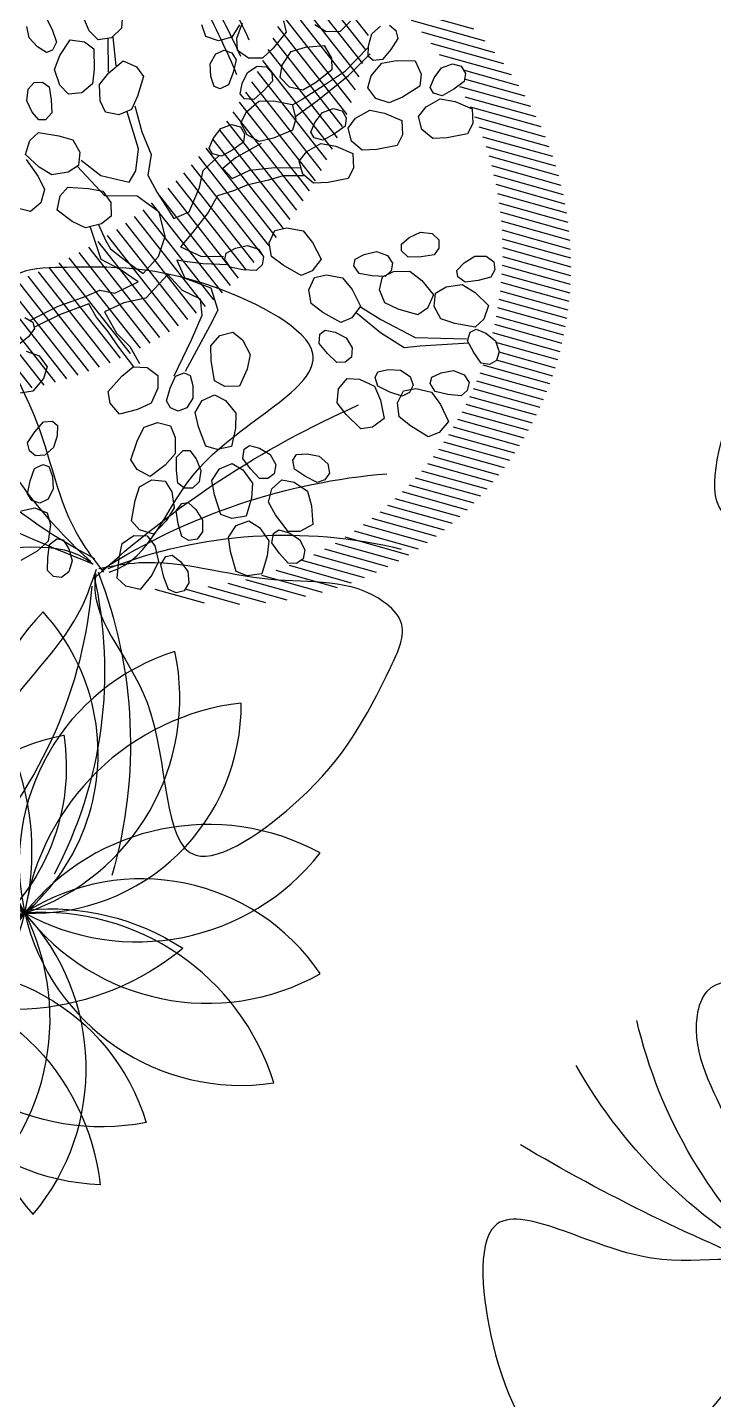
# Model space of a CAD drawing. Extents: x -809667 to 586099, y 3084146 to 3634412.
# Drawn here: x 381310.69 to 381312.193, y 3087196.303 to 3087199.307 of the extents above; entities that cross this region are included whole.
import ezdxf

# ---------------------------------------------------------------- set-up
doc = ezdxf.new("R2010")
doc.units = 0
doc.header["$LTSCALE"] = 0.5
doc.layers.get('0').update_dxf_attribs({"linetype": 'CONTINUOUS'})
for name, color, linetype in [('文字', 7, 'CONTINUOUS'), ('树', 3, 'CONTINUOUS'), ('树木', 94, 'CONTINUOUS')]:
    doc.layers.add(name, color=color, linetype=linetype)

# ---------------------------------------------------------------- blocks, each defined once
blk = doc.blocks.new('紫薇')
at = {"color": 0}
for p, q in [((-19.8, 365.4), (-14.5, 381.6)), ((-15.6, 347.5), (-19.8, 365.4)), ((16.8, 378.5), (15.9, 359.1)), ((-8.2, 333.9), (-15.6, 347.5)), ((15.9, 359.1), (12.5, 340)), ((62.6, 330.5), (65.5, 354.4)), ((1.3, 332.2), (-8.2, 333.9)), ((12.5, 340), (1.3, 332.2)), ((7.1, 320), (31.4, 332.9)), ((31.4, 332.9), (48.8, 320)), ((67.7, 312.8), (62.6, 330.5)), ((118.3, 328.6), (106.4, 310.5)), ((-14.3, 282.1), (-10.1, 305.9)), ((-10.1, 305.9), (7.1, 320)), ((48.8, 320), (55.8, 304.1)), ((57.6, 263.9), (81.7, 307.4)), ((86.3, 305.7), (67.7, 312.8)), ((72.1, 266.3), (89, 305)), ((106.4, 310.5), (86.3, 305.7)), ((-69.8, 267.4), (-68.5, 285.8)), ((-68.5, 285.8), (-58.6, 299.7)), ((-58.6, 299.7), (-45.6, 303.9)), ((-45.6, 303.9), (-34.9, 298.4)), ((-29.6, 287.6), (-36.2, 269.2)), ((-34.9, 298.4), (-29.6, 287.6)), ((55.8, 304.1), (41.2, 277.2)), ((-66.7, 252.3), (-69.8, 267.4)), ((-36.2, 269.2), (-45.1, 252)), ((-10.1, 264.1), (-14.3, 282.1)), ((8.1, 256), (-10.1, 264.1)), ((41.2, 277.2), (28.4, 259.8)), ((57.7, 262.3), (84.7, 267.5)), ((84.7, 267.5), (97.5, 250)), ((-58.1, 247.8), (-66.7, 252.3)), ((-45.1, 252), (-58.1, 247.8)), ((28.4, 259.8), (8.1, 256)), ((26, 232.4), (37.1, 253.9)), ((37.1, 253.9), (57.7, 262.3)), ((97.5, 250), (99.5, 232.7)), ((208.8, 238.9), (212.4, 256.9)), ((-109.1, 217.7), (-93.4, 232.5)), ((-93.4, 232.5), (-76.5, 236.6)), ((-76.5, 236.6), (-52.5, 217.6)), ((24.8, 214), (26, 232.4)), ((99.5, 232.7), (77.7, 211.3)), ((221.9, 223.9), (208.8, 238.9)), ((241.9, 218.9), (221.9, 223.9)), ((260.9, 229.4), (241.9, 218.9)), ((247.9, 214.3), (266.4, 229.8)), ((-112, 210.5), (-108.9, 180.1)), ((-100.6, 191.5), (-109.1, 217.7)), ((-52.5, 217.6), (-37.7, 202)), ((39.8, 200.9), (24.8, 214)), ((77.7, 211.3), (60.3, 198.5)), ((194.8, 200.1), (209.3, 209.1)), ((209.3, 209.1), (222.9, 207.9)), ((222.9, 207.9), (230.7, 198.7)), ((239.6, 197.9), (247.9, 214.3)), ((-89.7, 172.1), (-100.6, 191.5)), ((-37.7, 202), (-37.5, 181.3)), ((60.3, 198.5), (39.8, 200.9)), ((40.7, 143.1), (52.7, 198.7)), ((67.2, 201.1), (57.6, 162.4)), ((183.4, 168.5), (186.5, 183.7)), ((186.5, 183.7), (194.8, 200.1)), ((231.3, 186.6), (218.1, 172.4)), ((230.7, 198.7), (231.3, 186.6)), ((248.3, 180), (239.6, 197.9)), ((315.7, 186.1), (287.3, 174.9)), ((320.6, 202.8), (315.7, 186.1)), ((-108.9, 180.1), (-109.8, 158.5)), ((-67, 163.8), (-89.7, 172.1)), ((-48.6, 164.8), (-67, 163.8)), ((-36.7, 106.9), (-51.2, 164.9)), ((-37.5, 181.3), (-48.6, 164.8)), ((-41.5, 169.7), (-27, 135.9)), ((57.6, 162.4), (52.7, 126.2)), ((189.7, 161.1), (183.4, 168.5)), ((218.1, 172.4), (203.3, 159.9)), ((236.8, 162.3), (253.8, 163.3)), ((266.3, 169.8), (248.3, 180)), ((253.8, 163.3), (265.2, 155.7)), ((287.3, 174.9), (266.3, 169.8)), ((367.5, 157.3), (358.1, 174.8)), ((-144, 140.4), (-157.6, 152.9)), ((-124.4, 144), (-144, 140.4)), ((-109.8, 158.5), (-124.4, 144)), ((-94.6, 139), (-78.2, 144.7)), ((-78.2, 144.7), (-52.5, 128.2)), ((21.3, 116.5), (40.7, 143.1)), ((203.3, 159.9), (189.7, 161.1)), ((211.7, 140), (221.6, 151.8)), ((221.6, 151.8), (236.8, 162.3)), ((267.6, 143.9), (262.4, 133)), ((265.2, 155.7), (267.6, 143.9)), ((275.1, 132.1), (286.8, 146.4)), ((286.8, 146.4), (308.2, 157.6)), ((308.2, 157.6), (329.9, 152.6)), ((329.9, 152.6), (355, 141.2)), ((385.9, 147.9), (367.5, 157.3)), ((406.7, 153.8), (385.9, 147.9)), ((-108.8, 122.6), (-94.6, 139)), ((-97.7, 97.4), (-108.8, 122.6)), ((-52.5, 128.2), (-36.1, 114.1)), ((-27, 135.9), (4.4, 106.9)), ((52.7, 126.2), (33.4, 102.1)), ((213.6, 130.5), (211.7, 140)), ((225, 122.9), (213.6, 130.5)), ((244, 126.8), (225, 122.9)), ((262.4, 133), (244, 126.8)), ((279.8, 112.7), (275.1, 132.1)), ((355, 141.2), (355.4, 119.6)), ((424.9, 121.7), (441.6, 125.6)), ((559.9, 53.6), (479.1, 134.4)), ((4.4, 82.7), (-36.7, 106.9)), ((-36.1, 114.1), (-33.9, 93.6)), ((4.4, 106.9), (21.3, 116.5)), ((33.4, 102.1), (33.4, 73.1)), ((132.5, 92.4), (144.6, 102.1)), ((144.6, 102.1), (161.5, 109.3)), ((161.5, 109.3), (178.4, 106.9)), ((178.4, 106.9), (188.1, 97.2)), ((190.7, 82.1), (191.6, 102)), ((191.6, 102), (206.7, 112.4)), ((206.7, 112.4), (230.4, 117.2)), ((230.4, 117.2), (249.9, 106.4)), ((249.9, 106.4), (270.8, 88.4)), ((295.2, 99), (279.8, 112.7)), ((347, 104.3), (316.8, 99.4)), ((355.4, 119.6), (347, 104.3)), ((410.5, 106.9), (362.1, 92.4)), ((404, 95.4), (411.8, 108.8)), ((411.8, 108.8), (424.9, 121.7)), ((454.1, 120), (458.5, 108.8)), ((458.5, 108.8), (455.2, 97.1)), ((565.7, 30.2), (485.7, 110.1)), ((-84.9, 79.2), (-97.7, 97.4)), ((-33.9, 93.6), (-43.3, 76)), ((21.3, 46.5), (4.4, 82.7)), ((132.5, 82.7), (132.5, 92.4)), ((142.2, 73.1), (132.5, 82.7)), ((188.1, 85.1), (180.8, 75.5)), ((188.1, 97.2), (188.1, 85.1)), ((201.6, 64.6), (190.7, 82.1)), ((270.8, 88.4), (265.1, 67.5)), ((287.2, 87.6), (270.3, 87.6)), ((328.3, 90), (287.2, 87.6)), ((316.8, 99.4), (295.2, 99)), ((306.5, 75.5), (364.5, 85.1)), ((362.1, 92.4), (328.3, 90)), ((364.5, 85.1), (408, 97.2)), ((407.5, 86.4), (404, 95.4)), ((420, 80.9), (407.5, 86.4)), ((438, 87.9), (420, 80.9)), ((455.2, 97.1), (438, 87.9)), ((570, 8.1), (490.7, 87.5)), ((-87.5, 27.2), (-77.8, 77.9)), ((-61.5, 73.2), (-84.9, 79.2)), ((-65.7, 75.5), (-68.1, 48.9)), ((-43.3, 76), (-61.5, 73.2)), ((33.4, 73.1), (35.8, 27.2)), ((91.4, 48.9), (108.3, 68.2)), ((108.3, 68.2), (139.8, 75.5)), ((159.1, 61), (134.9, 56.2)), ((161.5, 73.1), (142.2, 73.1)), ((202.6, 61), (159.1, 61)), ((180.8, 75.5), (161.5, 73.1)), ((222.5, 58.9), (201.6, 64.6)), ((265.1, 67.5), (252.8, 55.2)), ((265.4, 70.7), (306.5, 75.5)), ((380.7, 55.3), (393.8, 68.2)), ((393.8, 68.2), (416.4, 76.9)), ((416.4, 76.9), (437.4, 69.5)), ((437.4, 69.5), (461, 55.4)), ((573.2, -12.7), (494.4, 66.1)), ((-68.1, 48.9), (-68.1, 34.4)), ((11.6, 10.3), (21.3, 46.5)), ((60, 24.8), (91.4, 48.9)), ((134.9, 56.2), (139.8, 36.8)), ((252.8, 55.2), (222.5, 58.9)), ((275.1, 39.3), (287.2, 48.9)), ((287.2, 48.9), (304.1, 56.2)), ((304.1, 56.2), (321, 53.7)), ((321, 53.7), (330.7, 44.1)), ((330.7, 44.1), (330.7, 32)), ((383.1, 35.6), (380.7, 55.3)), ((461, 55.4), (459, 33.9)), ((575.4, -32.6), (497, 45.8)), ((-70.5, 0.6), (-87.5, 27.2)), ((-68.1, 34.4), (-56, 5.4)), ((35.8, 27.2), (60, 24.8)), ((108.3, 24.8), (84.2, 10.3)), ((132.5, 19.9), (108.3, 24.8)), ((139.8, 36.8), (168.8, 34.4)), ((168.8, 34.4), (202.6, 19.9)), ((275.1, 29.6), (275.1, 39.3)), ((284.8, 19.9), (275.1, 29.6)), ((323.4, 22.3), (304.1, 19.9)), ((330.7, 32), (323.4, 22.3)), ((325.9, 17.5), (342.8, 24.8)), ((342.8, 24.8), (367, 24.8)), ((367, 24.8), (383.9, 10.3)), ((396.9, 20.2), (383.1, 35.6)), ((459, 33.9), (448.9, 19.6)), ((473.3, 19.9), (490.2, 27.2)), ((490.2, 27.2), (507.1, 24.8)), ((499.2, 25.9), (498.8, 26.3)), ((507.1, 24.8), (516.8, 15.1)), ((-228, 8), (-221, -3.8)), ((-222.8, 0.6), (-176.9, -1.8)), ((-56, -28.4), (-70.5, 0.6)), ((-56, 5.4), (-43.9, -21.1)), ((-11.6, -10.3), (11.6, 10.3)), ((84.2, 10.3), (50.3, -4.2)), ((154.3, 17.5), (132.5, 19.9)), ((185.7, 7.9), (154.3, 17.5)), ((207.4, 3), (185.7, 7.9)), ((202.6, 19.9), (236.4, 0.6)), ((234, -11.5), (207.4, 3)), ((234, -9.1), (238.9, 10.3)), ((238.9, 10.3), (255.8, 17.5)), ((255.8, 17.5), (279.9, 17.5)), ((279.9, 17.5), (296.9, 3)), ((304.1, 19.9), (284.8, 19.9)), ((296.9, 3), (313.8, -18.7)), ((321, -1.8), (325.9, 17.5)), ((383.9, 10.3), (400.8, -11.5)), ((418.4, 18.1), (396.9, 20.2)), ((448.9, 19.6), (418.4, 18.1)), ((461.2, 10.3), (473.3, 19.9)), ((461.2, 0.6), (461.2, 10.3)), ((470.9, -9.1), (461.2, 0.6)), ((516.8, 3), (509.6, -6.6)), ((516.8, 15.1), (516.8, 3)), ((576.7, -51.6), (516.8, 8.3)), ((-237.5, -19.5), (-255.7, -22.4)), ((-223.4, -13.2), (-237.5, -19.5)), ((-221, -3.8), (-223.4, -13.2)), ((-181.7, -13.9), (-222.8, -11.5)), ((-135.8, -21.1), (-181.7, -13.9)), ((-176.9, -1.8), (-133.4, -9.1)), ((-133.4, -9.1), (-111.6, -11.5)), ((-111.6, -11.5), (-94.7, -26)), ((-43.9, -21.1), (-11.6, -10.3)), ((50.3, -4.2), (23.7, -13.9)), ((23.7, -13.9), (43.1, -40.5)), ((241.3, -28.4), (234, -9.1)), ((313.8, -18.7), (304.1, -38)), ((328.3, -21.1), (321, -1.8)), ((400.8, -11.5), (391.1, -30.8)), ((420.1, -38), (425, -18.7)), ((425, -18.7), (441.9, -11.5)), ((441.9, -11.5), (466.1, -11.5)), ((466.1, -11.5), (483, -26)), ((490.2, -9.1), (470.9, -9.1)), ((509.6, -6.6), (490.2, -9.1)), ((577.3, -87.5), (500, -10.2)), ((577.3, -69.9), (511.5, -4.1)), ((-250.7, -36.3), (-237.3, -51.9)), ((-135.8, -42.9), (-135.8, -21.1)), ((-94.7, -26), (-56, -28.4)), ((-12.5, -40.5), (-58.4, -55)), ((-5.3, -71.9), (-12.5, -40.5)), ((9.2, -28.4), (6.8, -57.4)), ((21.3, -38), (9.2, -28.4)), ((40.7, -52.5), (21.3, -38)), ((43.1, -40.5), (72.1, -57.4)), ((260.6, -38), (241.3, -28.4)), ((289.6, -47.7), (260.6, -38)), ((304.1, -38), (289.6, -47.7)), ((347.6, -30.8), (328.3, -21.1)), ((376.6, -40.5), (347.6, -30.8)), ((391.1, -30.8), (376.6, -40.5)), ((427.4, -57.4), (420.1, -38)), ((483, -26), (499.9, -47.7)), ((576.6, -104.5), (499.6, -27.5)), ((-237.3, -51.9), (-235.2, -71.8)), ((-131, -71.9), (-135.8, -42.9)), ((-121.3, -42.9), (-121.3, -79.1)), ((-89.9, -45.3), (-121.3, -42.9)), ((-58.4, -55), (-89.9, -45.3)), ((6.8, -57.4), (33.4, -88.8)), ((72.1, -71.9), (40.7, -52.5)), ((71.7, -62.6), (77.9, -55.2)), ((77.9, -55.2), (93.4, -55.6)), ((93.4, -55.6), (111, -60.9)), ((446.7, -67), (427.4, -57.4)), ((499.9, -47.7), (490.2, -67)), ((573.8, -137.1), (497.3, -60.6)), ((575.5, -121), (498.7, -44.3)), ((-235.2, -71.8), (-248.6, -84.4)), ((-128.5, -98.4), (-131, -71.9)), ((-121.3, -79.1), (-114, -105.7)), ((11.6, -96), (-5.3, -71.9)), ((72.9, -76.2), (71.7, -62.6)), ((87.7, -88.7), (72.9, -76.2)), ((111, -60.9), (122.4, -73.6)), ((122.4, -73.6), (123.6, -87.2)), ((134.2, -92.5), (141.1, -73)), ((141.1, -73), (157.2, -61.4)), ((157.2, -61.4), (174.8, -66.7)), ((174.8, -66.7), (193.3, -82.2)), ((475.7, -76.7), (446.7, -67)), ((490.2, -67), (475.7, -76.7)), ((571.7, -152.6), (495.4, -76.3)), ((-271.3, -92.6), (-292.2, -84.8)), ((-248.6, -84.4), (-271.3, -92.6)), ((-123.7, -134.7), (-128.5, -98.4)), ((2, -117.8), (11.6, -96)), ((33.4, -88.8), (26.1, -122.6)), ((104.1, -99.2), (87.7, -88.7)), ((115.8, -96.5), (104.1, -99.2)), ((123.6, -87.2), (115.8, -96.5)), ((142.8, -112.3), (134.2, -92.5)), ((193.3, -82.2), (197, -104.2)), ((569.1, -167.7), (493.1, -91.7)), ((-114, -105.7), (-114, -134.7)), ((-29.4, -141.9), (2, -117.8)), ((158.8, -138.4), (142.8, -112.3)), ((197, -104.2), (196, -131.7)), ((562.9, -196.8), (487.2, -121.1)), ((566.2, -182.5), (490.3, -106.6)), ((-298, -146.6), (-279.9, -140)), ((-279.9, -140), (-267.5, -145.8)), ((-174.5, -147.9), (-145.5, -138.1)), ((-145.5, -138.1), (-124.3, -134.2)), ((-124.3, -134.2), (-106.8, -145.2)), ((-77.8, -175.7), (-29.4, -141.9)), ((4.4, -137.1), (-60.9, -178.1)), ((26.1, -122.6), (4.4, -137.1)), ((176.1, -140.3), (158.8, -138.4)), ((196, -131.7), (176.1, -140.3)), ((559.2, -210.9), (483.7, -135.3)), ((-318.9, -167.1), (-315.4, -155.5)), ((-315.4, -155.5), (-298, -146.6)), ((-264.2, -154.9), (-272.2, -168.1)), ((-267.5, -145.8), (-264.2, -154.9)), ((-180.2, -164.4), (-174.5, -147.9)), ((-106.8, -145.2), (-99, -163.5)), ((-9.2, -163.5), (10.3, -156.7)), ((10.3, -156.7), (29.5, -162)), ((29.5, -162), (36.3, -179.1)), ((158, -162.4), (174.1, -150.7)), ((174.1, -150.7), (191.7, -156)), ((191.7, -156), (210.2, -171.6)), ((233.6, -164.1), (239.8, -156.7)), ((239.8, -156.7), (255.3, -157)), ((255.3, -157), (272.9, -162.3)), ((272.9, -162.3), (284.3, -175.1)), ((555.2, -224.5), (479.8, -149.2)), ((-314.8, -178.4), (-318.9, -167.1)), ((-302.4, -184.2), (-314.8, -178.4)), ((-285.6, -180.7), (-302.4, -184.2)), ((-272.2, -168.1), (-285.6, -180.7)), ((-176.3, -185.6), (-180.2, -164.4)), ((-108.1, -179.5), (-127.4, -194.1)), ((-99, -163.5), (-108.1, -179.5)), ((-92, -188.9), (-76.6, -177.2)), ((-76.6, -177.2), (-63.1, -179.1)), ((-63.1, -179.1), (-57.2, -186.8)), ((-29.7, -211.3), (-19.3, -182.6)), ((-19.3, -182.6), (-9.2, -163.5)), ((36.3, -179.1), (35.7, -203.3)), ((151.1, -181.9), (158, -162.4)), ((159.7, -201.7), (151.1, -181.9)), ((210.2, -171.6), (213.9, -193.6)), ((234.8, -177.7), (233.6, -164.1)), ((249.6, -190.1), (234.8, -177.7)), ((284.3, -175.1), (285.5, -188.7)), ((305.8, -179.5), (310.3, -170.9)), ((309.8, -192.5), (305.8, -179.5)), ((310.3, -170.9), (325.4, -168)), ((325.4, -168), (343.8, -169.4)), ((343.8, -169.4), (357.7, -179.4)), ((357.7, -179.4), (361.7, -192.5)), ((546.3, -250.9), (471.2, -175.9)), ((550.9, -237.9), (475.7, -162.7)), ((-339.8, -206.5), (-325.3, -193.6)), ((-325.3, -193.6), (-311.7, -194.5)), ((-311.7, -194.5), (-305.3, -201.7)), ((-305.3, -201.7), (-307.9, -216.9)), ((-149.6, -192.7), (-176.3, -185.6)), ((-127.4, -194.1), (-149.6, -192.7)), ((-106, -202.5), (-92, -188.9)), ((-105.9, -214.5), (-106, -202.5)), ((-61, -201.8), (-70.2, -217.7)), ((-57.2, -186.8), (-61, -201.8)), ((175.7, -227.8), (159.7, -201.7)), ((213.9, -193.6), (212.9, -221.1)), ((249, -213.9), (262.3, -199)), ((266, -200.7), (249.6, -190.1)), ((262.3, -199), (280.6, -200.5)), ((277.8, -197.9), (266, -200.7)), ((285.5, -188.7), (277.8, -197.9)), ((280.6, -200.5), (302, -211.7)), ((327, -201.5), (309.8, -192.5)), ((345.2, -208.3), (327, -201.5)), ((361.7, -192.5), (356.1, -203.1)), ((536.1, -276.2), (461.3, -201.4)), ((541.3, -263.7), (466.4, -188.8)), ((-352.7, -221.1), (-339.8, -206.5)), ((-351.7, -233.1), (-352.7, -221.1)), ((-307.9, -216.9), (-315.8, -233.6)), ((-171.8, -232.2), (-153.8, -220.2)), ((-153.8, -220.2), (-133.4, -223.6)), ((-98.6, -224.2), (-105.9, -214.5)), ((-70.2, -217.7), (-85.1, -226)), ((-20.4, -226.1), (-29.7, -211.3)), ((20.8, -219.9), (-1.3, -236.2)), ((35.7, -203.3), (20.8, -219.9)), ((212.9, -221.1), (193, -229.7)), ((212.3, -221.6), (229.2, -253)), ((246.4, -234.4), (249, -213.9)), ((302, -211.7), (310.3, -232.4)), ((356.1, -203.1), (345.2, -208.3)), ((530.6, -288.4), (456, -213.7)), ((-373.4, -238.8), (-353.6, -244.6)), ((-343.7, -242.2), (-351.7, -233.1)), ((-330, -243), (-343.7, -242.2)), ((-315.8, -233.6), (-330, -243)), ((-194.7, -252.4), (-171.8, -232.2)), ((-133.4, -223.6), (-119.1, -237.5)), ((-119.1, -237.5), (-121.3, -255.7)), ((-85.1, -226), (-98.6, -224.2)), ((-83.6, -259.1), (-77.4, -238.3)), ((-77.4, -238.3), (-59.6, -227.8)), ((-59.6, -227.8), (-39.8, -229.2)), ((-39.8, -229.2), (-29.7, -244.6)), ((-1.3, -236.2), (-20.4, -226.1)), ((132.4, -239), (140.2, -227.8)), ((135.8, -258), (132.4, -239)), ((140.2, -227.8), (149.8, -226.1)), ((149.8, -226.1), (161.4, -236.3)), ((161.4, -236.3), (171.4, -251.7)), ((193, -229.7), (175.7, -227.8)), ((219.5, -269.9), (202.6, -226.4)), ((259.1, -251.9), (246.4, -234.4)), ((310.3, -232.4), (315.1, -259.5)), ((363.1, -244.8), (377.9, -240.2)), ((377.9, -240.2), (396.3, -239.5)), ((396.3, -239.5), (411.2, -247.9)), ((518.9, -312), (444.5, -237.6)), ((524.9, -300.3), (450.4, -225.8)), ((-353.6, -244.6), (-341.1, -260.1)), ((-341.1, -260.1), (-345.5, -278)), ((-193.6, -269.8), (-194.7, -252.4)), ((-121.3, -255.7), (-133.4, -276.7)), ((-88.1, -289.3), (-83.6, -259.1)), ((-29.7, -244.6), (-25.5, -268.4)), ((141.5, -276.6), (135.8, -258)), ((171.4, -251.7), (172, -268.8)), ((229.2, -253), (260.6, -301.3)), ((280.3, -274), (259.1, -251.9)), ((315.1, -259.5), (297.6, -272.1)), ((307.4, -275), (318.8, -258.8)), ((318.8, -258.8), (337.2, -258.1)), ((337.2, -258.1), (359.8, -266.8)), ((359.6, -253.8), (363.1, -244.8)), ((365.2, -266.3), (359.6, -253.8)), ((411.2, -247.9), (416.7, -260.4)), ((416.7, -260.4), (412.3, -271.7)), ((506.1, -334.6), (432, -260.4)), ((512.6, -323.4), (438.4, -249.1)), ((-345.5, -278), (-360.1, -297.3)), ((-181.7, -287.9), (-193.6, -269.8)), ((-154.4, -284.1), (-181.7, -287.9)), ((-133.4, -276.7), (-154.4, -284.1)), ((-143.4, -298.8), (-133.7, -282.1)), ((-133.7, -282.1), (-120.5, -278.5)), ((-120.5, -278.5), (-112.1, -283.4)), ((-112.1, -283.4), (-109.8, -298.7)), ((-25.5, -268.4), (-36.8, -287.6)), ((152.3, -282.1), (141.5, -276.6)), ((164.2, -280), (152.3, -282.1)), ((172, -268.8), (164.2, -280)), ((238.9, -306.2), (219.5, -269.9)), ((297.6, -272.1), (280.3, -274)), ((307.1, -295.7), (307.4, -275)), ((359.8, -266.8), (370.3, -286.5)), ((383.2, -273.3), (365.2, -266.3)), ((402.1, -278.1), (383.2, -273.3)), ((412.3, -271.7), (402.1, -278.1)), ((492.4, -356.2), (418.5, -282.2)), ((499.4, -345.5), (425.3, -271.4)), ((-381.8, -302.1), (-409.4, -302.5)), ((-360.1, -297.3), (-381.8, -302.1)), ((-372.7, -318), (-361.1, -302.6)), ((-361.1, -302.6), (-347.5, -300.7)), ((-347.5, -300.7), (-339.8, -306.5)), ((-218.9, -308.1), (-203, -293.5)), ((-203, -293.5), (-182.4, -293.6)), ((-182.4, -293.6), (-166, -304.9)), ((-151, -316.8), (-143.4, -298.8)), ((-109.8, -298.7), (-112, -316.9)), ((-76, -301.9), (-88.1, -289.3)), ((-55.3, -308.1), (-76, -301.9)), ((-36.8, -287.6), (-55.3, -308.1)), ((260.6, -301.3), (325.9, -340)), ((321.7, -311.7), (307.1, -295.7)), ((370.3, -286.5), (378.2, -312.8)), ((477.7, -376.9), (404, -303.2)), ((485.2, -366.6), (411.4, -292.8)), ((-382.4, -334.9), (-372.7, -318)), ((-339.4, -322), (-343.8, -339.9)), ((-339.8, -306.5), (-339.4, -322)), ((-238.2, -331.8), (-218.9, -308.1)), ((-165.2, -323.3), (-173.8, -345.9)), ((-166, -304.9), (-165.2, -323.3)), ((-146.2, -327.9), (-151, -316.8)), ((-112, -316.9), (-122.6, -330.4)), ((-49.5, -331.8), (-41, -321)), ((-41, -321), (-31.4, -319.9)), ((-31.4, -319.9), (-20.4, -330.7)), ((112.7, -328.7), (124.5, -311.7)), ((124.5, -311.7), (143.2, -304.7)), ((143.2, -304.7), (158.7, -314.5)), ((158.7, -314.5), (172.5, -334.4)), ((177.2, -337), (179.7, -323.6)), ((179.7, -323.6), (187.6, -318.1)), ((187.6, -318.1), (202.4, -322.5)), ((202.4, -322.5), (218, -332.3)), ((260.6, -315.8), (238.9, -306.2)), ((325.9, -347.2), (260.6, -315.8)), ((345.2, -331.1), (321.7, -311.7)), ((378.2, -312.8), (362.2, -327.4)), ((462.1, -396.6), (388.7, -323.1)), ((470, -386.9), (396.5, -313.3)), ((-379.1, -346.5), (-382.4, -334.9)), ((-343.8, -339.9), (-355.9, -351.9)), ((-234.3, -348.8), (-238.2, -331.8)), ((-135.8, -333.9), (-146.2, -327.9)), ((-122.6, -330.4), (-135.8, -333.9)), ((-112.3, -358.3), (-105.1, -337.9)), ((-105.1, -337.9), (-86.8, -328.4)), ((-86.8, -328.4), (-67, -330.8)), ((-67, -330.8), (-57.8, -346.8)), ((-47.1, -351), (-49.5, -331.8)), ((-20.4, -330.7), (-11.2, -346.6)), ((115.8, -350.1), (112.7, -328.7)), ((172.5, -334.4), (170.2, -356.6)), ((188.2, -352.9), (177.2, -337)), ((218, -332.3), (225.6, -347.6)), ((325.2, -362.8), (325.7, -343.5)), ((325.7, -343.5), (335.6, -334)), ((335.6, -334), (345.2, -334.3)), ((362.2, -327.4), (345.2, -331.1)), ((345.2, -334.3), (354.6, -346.6)), ((445.7, -415.5), (372.4, -342.2)), ((454, -406.2), (380.6, -332.8)), ((-369.5, -353.8), (-379.1, -346.5)), ((-355.9, -351.9), (-369.5, -353.8)), ((-281, -370), (-266.4, -354)), ((-266.4, -354), (-245.8, -352.3)), ((-245.8, -352.3), (-228.6, -362.3)), ((-219.7, -364.7), (-234.3, -348.8)), ((-228.6, -362.3), (-226.2, -380.5)), ((-193.4, -356.6), (-219.7, -364.7)), ((-173.8, -345.9), (-193.4, -356.6)), ((-180.1, -369.4), (-173.3, -351.3)), ((-173.3, -351.3), (-160.8, -345.7)), ((-160.8, -345.7), (-151.8, -349.1)), ((-151.8, -349.1), (-147, -363.8)), ((-147, -363.8), (-146.3, -382.2)), ((-118.4, -388.2), (-112.3, -358.3)), ((-57.8, -346.8), (-54.8, -370.8)), ((-42.4, -369.9), (-47.1, -351)), ((-11.5, -363.7), (-19.9, -374.5)), ((-11.2, -346.6), (-11.5, -363.7)), ((124.3, -379.4), (115.8, -350.1)), ((170.2, -356.6), (161.9, -382.8)), ((201.2, -367.5), (188.2, -352.9)), ((190.2, -372.4), (206.8, -361.4)), ((206.8, -361.4), (224.2, -367.4)), ((223.2, -361.1), (213.2, -367.9)), ((225.6, -347.6), (223.2, -361.1)), ((246.6, -371.5), (253.1, -364.4)), ((253.1, -364.4), (268.5, -365.4)), ((327.1, -382.2), (325.2, -362.8)), ((354.6, -346.6), (361.4, -363.7)), ((361.4, -363.7), (358.6, -380.5)), ((437.1, -424.6), (363.9, -351.5)), ((-298.2, -395.2), (-281, -370)), ((-226.2, -380.5), (-232.9, -403.8)), ((-184.7, -388.3), (-180.1, -369.4)), ((-146.3, -382.2), (-154.5, -397.2)), ((-54.8, -370.8), (-67.2, -389.3)), ((-31.9, -375.9), (-42.4, -369.9)), ((-19.9, -374.5), (-31.9, -375.9)), ((9.7, -383.3), (14, -370.3)), ((18.3, -400.6), (9.7, -383.3)), ((14, -370.3), (22.7, -366)), ((22.7, -366), (36.7, -372.6)), ((36.7, -372.6), (50.8, -384.5)), ((50.8, -384.5), (56.1, -400.7)), ((140.5, -385.9), (124.3, -379.4)), ((161.9, -382.8), (140.5, -385.9)), ((182.5, -391.6), (190.2, -372.4)), ((213.2, -367.9), (201.2, -367.5)), ((224.2, -367.4), (242, -383.7)), ((242, -383.7), (244.8, -405.8)), ((247.2, -385.2), (246.6, -371.5)), ((261.5, -398.2), (247.2, -385.2)), ((268.5, -365.4), (285.9, -371.4)), ((285.9, -371.4), (296.8, -384.6)), ((296.8, -384.6), (297.4, -398.2)), ((336.6, -389.7), (327.1, -382.2)), ((358.6, -380.5), (348.7, -390)), ((419.3, -442.2), (358.1, -381)), ((428.3, -433.5), (361, -366.2)), ((-292.9, -411.8), (-298.2, -395.2)), ((-232.9, -403.8), (-251.4, -416.1)), ((-231.9, -409.1), (-219.9, -402.4)), ((-219.9, -402.4), (-210.6, -405.1)), ((-210.6, -405.1), (-204.6, -419.3)), ((-178.3, -398.5), (-184.7, -388.3)), ((-167, -402.8), (-178.3, -398.5)), ((-154.5, -397.2), (-167, -402.8)), ((-107.1, -401.5), (-118.4, -388.2)), ((-86.7, -408.7), (-107.1, -401.5)), ((-67.2, -389.3), (-86.7, -408.7)), ((-48.1, -407), (-34, -391.9)), ((-34, -391.9), (-14.6, -387.6)), ((-14.6, -387.6), (-0.5, -399.5)), ((-0.5, -399.5), (10.2, -421.1)), ((29.1, -416.8), (18.3, -400.6)), ((56.1, -400.7), (51.8, -413.7)), ((190.3, -411.7), (182.5, -391.6)), ((244.8, -405.8), (242.6, -433.3)), ((277.4, -409.4), (261.5, -398.2)), ((297.4, -398.2), (289.3, -407.2)), ((381, -474.6), (308.5, -402.1)), ((390.9, -466.8), (318.3, -394.2)), ((400.6, -458.8), (327.9, -386.1)), ((348.7, -390), (336.6, -389.7)), ((410, -450.6), (349, -389.6)), ((-277, -426.4), (-292.9, -411.8)), ((-251.4, -416.1), (-277, -426.4)), ((-237.1, -427.7), (-231.9, -409.1)), ((-204.6, -419.3), (-202.3, -437.6)), ((-132.9, -443), (-125, -422.8)), ((-125, -422.8), (-106.5, -413.8)), ((-106.5, -413.8), (-86.8, -416.9)), ((-86.8, -416.9), (-78, -433.1)), ((-48.1, -428.6), (-48.1, -407)), ((10.2, -421.1), (4.8, -442.7)), ((41, -419), (29.1, -416.8)), ((51.8, -413.7), (41, -419)), ((205.2, -438.4), (190.3, -411.7)), ((289.3, -407.2), (277.4, -409.4)), ((349.9, -496.5), (277.7, -424.4)), ((360.5, -489.4), (288.2, -417.2)), ((370.9, -482.1), (298.5, -409.7)), ((-204, -490.6), (-257.4, -437.3)), ((-240.1, -447), (-237.1, -427.7)), ((-202.3, -437.6), (-209.3, -453.2)), ((-139.8, -472.8), (-132.9, -443)), ((-78, -433.1), (-75.8, -457.1)), ((-43.8, -458.8), (-48.1, -428.6)), ((4.8, -442.7), (-7.1, -467.6)), ((222.4, -441), (205.2, -438.4)), ((242.6, -433.3), (222.4, -441)), ((316.7, -516.3), (244.9, -444.5)), ((328, -510), (256.1, -438)), ((339.1, -503.4), (267, -431.3)), ((-232.8, -456.6), (-240.1, -447)), ((-221.2, -459.9), (-232.8, -456.6)), ((-209.3, -453.2), (-221.2, -459.9)), ((-159.1, -517.9), (-218.6, -458.4)), ((-75.8, -457.1), (-88.6, -475.3)), ((-72.9, -461.7), (-64.2, -451.2)), ((-71.1, -481), (-72.9, -461.7)), ((-64.2, -451.2), (-54.6, -450.3)), ((-54.6, -450.3), (-43.8, -461.4)), ((-28.7, -467.5), (-43.8, -458.8)), ((-43.8, -461.4), (-35.1, -477.6)), ((281.2, -533.9), (209.8, -462.5)), ((293.3, -528.3), (221.7, -456.7)), ((305.1, -522.4), (233.4, -450.8)), ((-124.5, -534.7), (-187, -472.3)), ((-94.9, -546.7), (-158.9, -482.7)), ((-128.9, -486.3), (-139.8, -472.8)), ((-108.7, -494.2), (-128.9, -486.3)), ((-88.6, -475.3), (-108.7, -494.2)), ((-66.9, -500), (-71.1, -481)), ((-35.1, -477.6), (-35.9, -494.7)), ((-7.1, -467.6), (-28.7, -467.5)), ((216.5, -557.6), (145.8, -486.9)), ((230, -553.4), (159.2, -482.6)), ((243.3, -549), (172.3, -478)), ((256.2, -544.2), (185, -473.1)), ((268.8, -539.2), (197.5, -467.9)), ((-68.3, -555.6), (-133.5, -490.4)), ((-43.8, -562.4), (-109.9, -496.4)), ((-21, -567.5), (-87.7, -500.8)), ((-56.6, -506.3), (-66.9, -500)), ((0.5, -571.4), (-66.8, -504.1)), ((-44.6, -505.2), (-56.6, -506.3)), ((20.9, -574.1), (-46.8, -506.4)), ((-35.9, -494.7), (-44.6, -505.2)), ((111.3, -576.2), (42, -506.8)), ((127.6, -574.8), (58.1, -505.2)), ((143.5, -572.9), (73.7, -503.1)), ((158.8, -570.6), (88.8, -500.6)), ((173.8, -567.9), (103.6, -497.7)), ((188.4, -564.8), (118, -494.5)), ((202.6, -561.4), (132.1, -490.8)), ((40.4, -576), (-27.7, -507.8)), ((59.1, -577), (-9.4, -508.5)), ((77.1, -577.3), (8.3, -508.5)), ((94.5, -577), (25.4, -507.9))]:
    blk.add_line(p, q, dxfattribs=at)
blk = doc.blocks.new('A$C46A015EA')
at = {"layer": '树', "color": 0, "linetype": 'Continuous'}
for centre, radius, start, end in [((1.328, 4.096), 1.969, 227.5644, 31.3305), ((0.798, 3.475), 1.995, 251.8163, 53.749), ((3.771, 4.188), 2.005, 153.4396, 313.5861), ((4.101, 3.626), 1.85, 126.1691, 303.0486), ((2.09, 4.411), 1.899, 199.3601, 10.491), ((4.644, 2.796), 2.077, 109.3184, 262.8778), ((0.796, 2.582), 1.783, 359.791, 92.4715), ((2.814, 4.682), 2.119, 188.6399, 263.6226), ((0.762, 1.899), 1.939, 297.0245, 103.8489), ((1.257, 1.36), 1.796, 310.7789, 134.4149), ((3.957, 1.204), 1.944, 51.9802, 218.2571), ((3.546, 0.815), 2.009, 38.8778, 198.6816), ((2.13, 0.326), 2.294, 10.2667, 147.1518)]:
    blk.add_arc(centre, radius, start, end, dxfattribs=at)
blk = doc.blocks.new('白玉兰')
at = {"color": 0}
for centre, radius, start, end in [((-1260.5, 1665), 2054.4, 309.39345, 347.16547), ((-713.2, 1844.3), 1941, 291.82137, 332.63459), ((-478.2, 2077.5), 2115.2, 283.29933, 320.85284), ((-4728.7, -6984.2), 8428.8, 56.1879, 65.279), ((-1147.9, -2037), 2310.3, 61.625, 95.14911), ((-559.1, -2135.4), 2213.8, 76.70325, 111.40179), ((4370.8, -555.9), 4391.8, 172.1708, 190.66767), ((2826.9, 106.7), 2820.8, 182.25436, 209.88683), ((2146.3, 475.3), 2185, 193.30629, 228.41072)]:
    blk.add_arc(centre, radius, start, end, dxfattribs=at)
for points in [[(-33.3, 16.4), (-232.9, 72.7), (-341.9, 562), (-1253.8, 922.5), (-424.6, 1375.2), (-32.9, 1391.9), (376.3, 1386), (477, 1090.9), (236.3, 716.3), (184.7, 276.9), (29.2, 67), (-7.3, 17.6)], [(8.3, 30.7), (154.9, 177.4), (635.1, 33.7), (1394.9, 653.5), (1385.2, -291.2), (1208.5, -641.2), (1003.6, -995.4), (696.9, -939.3), (487.4, -546.3), (129.3, -286.7), (21.9, -48.6), (-3.3, 7.4)], [(36.1, -22.3), (98.6, -219.9), (-250.5, -579.7), (-51.2, -1539.8), (-884.9, -1095.2), (-1113.8, -777), (-1333.5, -431.7), (-1142.2, -185.6), (-696.9, -181.1), (-301.3, 16.9), (-40.5, 2.3), (20.8, -1.2)]]:
    blk.add_open_spline(points, degree=3, knots=[0, 0, 0, 0, 621.989778, 1340.944545, 1869.007736, 2592.427455, 2798.699245, 2915.827596, 3435.261502, 4029.77129, 4212.300518, 4212.300518, 4212.300518, 4212.300518], dxfattribs=at)
blk = doc.blocks.new('03')
at = {"layer": '树木', "color": 0}
for p, q in [((0.0969, 1.5186), (-0.0446, 1.2328)), ((0.13, 1.5177), (-0.0114, 1.2322)), ((0.1626, 1.5159), (0.0214, 1.2308)), ((0.1948, 1.5133), (0.0537, 1.2285)), ((0.2265, 1.5099), (0.0857, 1.2254)), ((0.2579, 1.5056), (0.1172, 1.2214)), ((0.2889, 1.5006), (0.1483, 1.2167)), ((0.3195, 1.4948), (0.1791, 1.2112)), ((0.3498, 1.4883), (0.2095, 1.205)), ((0.3796, 1.481), (0.2395, 1.198)), ((0.4092, 1.4731), (0.2691, 1.1903)), ((0.4383, 1.4644), (0.2984, 1.1819)), ((0.4672, 1.455), (0.3274, 1.1727)), ((0.4957, 1.4449), (0.356, 1.1629)), ((0.5238, 1.4342), (0.3843, 1.1524)), ((0.5516, 1.4227), (0.4122, 1.1413)), ((0.5791, 1.4106), (0.4398, 1.1294)), ((0.6063, 1.3979), (0.4671, 1.1169)), ((0.6331, 1.3844), (0.4941, 1.1037)), ((0.6596, 1.3703), (0.5207, 1.0898)), ((0.6857, 1.3555), (0.5469, 1.0753)), ((0.7115, 1.34), (0.5729, 1.06)), ((0.737, 1.3238), (0.5985, 1.0441)), ((0.7621, 1.307), (0.6237, 1.0275)), ((0.7869, 1.2895), (0.6487, 1.0103)), ((0.8114, 1.2712), (0.6732, 0.9923)), ((0.8355, 1.2523), (0.6975, 0.9736)), ((0.8592, 1.2326), (0.7213, 0.9542)), ((0.8826, 1.2122), (0.7448, 0.9341)), ((0.9056, 1.191), (0.768, 0.9132)), ((0.9282, 1.1691), (0.7907, 0.8916)), ((0.9504, 1.1464), (0.8131, 0.8691)), ((0.9722, 1.1228), (0.8351, 0.8459)), ((0.9936, 1.0985), (0.8567, 0.8219)), ((1.0146, 1.0732), (0.8778, 0.797)), ((1.0351, 1.0471), (0.8985, 0.7712)), ((1.0552, 1.02), (0.9188, 0.7445)), ((1.0748, 0.992), (0.9385, 0.7168)), ((1.0939, 0.9629), (0.9578, 0.6881)), ((1.1125, 0.9328), (0.9766, 0.6584)), ((1.1305, 0.9016), (0.9948, 0.6276)), ((1.1479, 0.8691), (1.0124, 0.5956)), ((1.1646, 0.8353), (1.0294, 0.5623)), ((1.1807, 0.8002), (1.0458, 0.5277)), ((1.196, 0.7635), (1.0614, 0.4917))]:
    blk.add_line(p, q, dxfattribs=at)
for centre, radius, start, end in [((-1.6953, 1.287), 2.5637, 344.0494, 348.9103), ((-1.5249, 1.2954), 2.4291, 341.9996, 346.9383), ((-0.9493, 1.1034), 1.8647, 340.6014, 347.749)]:
    blk.add_arc(centre, radius, start, end, dxfattribs=at)
blk = doc.blocks.new('123123')
at = {"layer": '文字', "color": 8}
for points, knots in [([(382021.6478, 3087267.5182), (382021.6794, 3087267.218), (382021.7106, 3087266.9205), (382021.8147, 3087266.046), (382021.8983, 3087265.4868), (382022.115, 3087264.5927), (382022.2317, 3087264.2364), (382022.5269, 3087263.6031), (382022.7052, 3087263.3279), (382023.0524, 3087262.9585), (382023.1959, 3087262.8371), (382023.5367, 3087262.6006), (382023.7303, 3087262.4881), (382024.3505, 3087262.1628), (382024.8209, 3087261.9598), (382025.5726, 3087261.5778), (382025.8547, 3087261.4212), (382026.338, 3087261.0871), (382026.5449, 3087260.9166), (382026.9113, 3087260.5447), (382027.0737, 3087260.3439), (382027.6361, 3087259.5205), (382027.9035, 3087258.8248), (382028.3062, 3087257.389), (382028.4415, 3087256.6454), (382028.7097, 3087255.2064), (382028.8428, 3087254.5109), (382029.1338, 3087253.5346), (382029.2594, 3087253.2006), (382029.5781, 3087252.5732), (382029.7777, 3087252.2964), (382030.27, 3087251.8014), (382030.5596, 3087251.5858), (382031.5265, 3087251.034), (382032.3172, 3087250.7711), (382034.0893, 3087250.3797), (382035.0684, 3087250.2502), (382036.3511, 3087250.1043), (382036.6286, 3087250.074), (382036.9071, 3087250.0436), (382036.9112, 3087250.0431), (382036.9153, 3087250.0427), (382036.9194, 3087250.0423), (382037.5763, 3087249.9706), (382038.2332, 3087249.8989), (382038.8901, 3087249.8272)], [0, 0, 0, 0, 0.809904, 0.809904, 2.429711, 2.429711, 3.66837, 3.66837, 4.926642, 4.926642, 5.673722, 5.673722, 6.420801, 6.420801, 7.887995, 7.887995, 8.767827, 8.767827, 9.468061, 9.468061, 10.168296, 10.168296, 12.19742, 12.19742, 14.226544, 14.226544, 16.255668, 16.255668, 17.461197, 17.461197, 18.836307, 18.836307, 20.211417, 20.211417, 22.844117, 22.844117, 25.476818, 25.476818, 26.19649, 26.19649, 26.19649, 26.207121, 26.207121, 26.207121, 27.904975, 27.904975, 27.904975, 27.904975]), ([(382021.0511, 3087267.4555), (382021.2551, 3087265.513), (382021.6111, 3087262.1233), (382028.5109, 3087260.5581), (382027.0727, 3087250.5132), (382033.6693, 3087249.7934), (382036.842, 3087249.4471), (382036.842, 3087249.4471), (382036.842, 3087249.4471), (382036.842, 3087249.4471), (382037.5136, 3087249.3738), (382038.1853, 3087249.3006), (382038.8569, 3087249.2273)], [0, 0, 0, 0, 5.241042, 9.145642, 17.995634, 26.196498, 26.196498, 26.196498, 26.196498, 26.196498, 26.196498, 27.932578, 27.932578, 27.932578, 27.932578])]:
    blk.add_open_spline(points, degree=3, knots=knots, dxfattribs=at)
for name, p, xscale, yscale, zscale, rotation in [('03', (382027.4856, 3087251.9913), -0.7999999999999999, 0.8, 0.8, 191.8496555548952), ('紫薇', (382028.0947, 3087251.1281), 0.00148055020779717, 0.00148055020779717, 0.00148055020779717, 29.3674748453732), ('白玉兰', (382029.9806, 3087250.5789), 0.000488079804927111, 0.000488079804927111, 0.04880798235096967, 283.1089006423777), ('白玉兰', (382027.9603, 3087250.4232), -0.0004880798049271107, 0.0004880798049271107, 0.04880798235096967, 124.6526560546043), ('A$C46A015EA', (382027.4048, 3087250.4603), -0.2560000000000002, 0.2560000000000001, 0.2560000000000001, 139.7590933901361), ('A$C46A015EA', (382027.1585, 3087250.3513), 0.2560000000000001, 0.2560000000000001, 0.2560000000000001, 268.002463306846), ('白玉兰', (382029.4842, 3087248.8639), -0.0004880798049271107, 0.0004880798049271107, 0.04880798235096967, 124.6526560546043)]:
    blk.add_blockref(name, p, dxfattribs=dict(at, xscale=xscale, yscale=yscale, zscale=zscale, rotation=rotation))

msp = doc.modelspace()

# ---------------------------------------------------------------- block references
at = {"layer": '文字'}
msp.add_blockref('123123', (-717.1099, -52.3003), dxfattribs=at)

doc.saveas('drawing.dxf')
